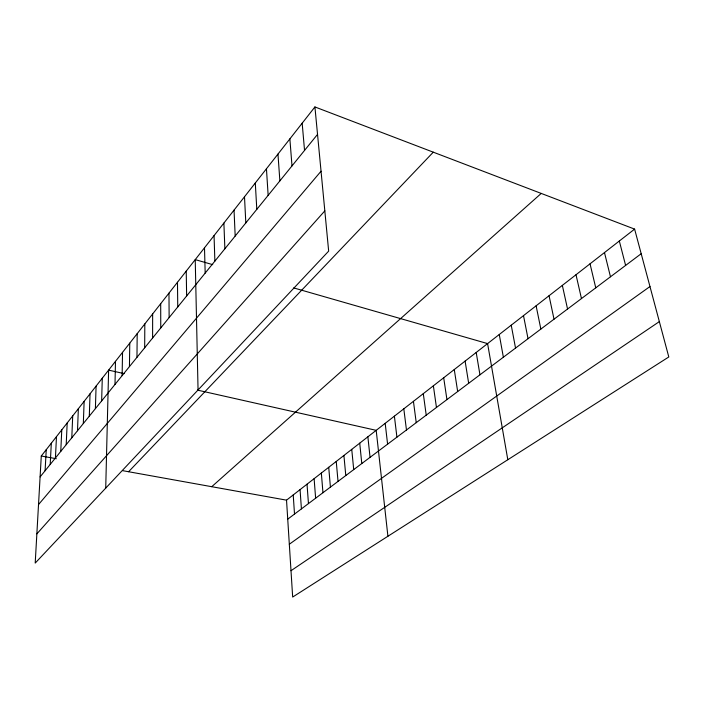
<?xml version="1.0" encoding="UTF-8"?>
<svg xmlns="http://www.w3.org/2000/svg" width="704" height="704" viewBox="0 0 704 704"><rect width="100%" height="100%" fill="white"/><g stroke="black" fill="none" stroke-linecap="round" stroke-linejoin="round"><path stroke-width="1.06" d="M152.61 338.008L152.645 313.949M144.681 347.794L144.813 323.937M136.963 357.324L137.192 333.661M129.448 366.599L129.765 343.138M122.126 375.637L122.531 352.361M114.998 384.437L115.482 361.354M105.723 488.118L108.61 370.128L124.221 373.639M101.649 400.919L102.274 378.206M95.392 408.637L96.087 386.1M89.294 416.178L90.042 393.809M83.318 423.544L84.137 401.35M77.493 430.742L78.355 408.716M71.79 437.782L72.706 415.923M66.211 444.664L67.179 422.972M60.764 451.396L61.776 429.871M55.422 457.987L56.487 436.612M50.204 464.429L51.313 443.221M45.091 470.738L46.244 449.689M314.917 106.946L41.281 456.016L35.2 563.086L328.662 251.134L314.917 106.946L634.612 229.108L668.8 356.963L292.67 597.054L286.528 500.157L634.612 229.108M40.093 476.916L317.53 134.385M38.526 504.566L321.042 171.213M36.863 533.861L324.826 210.866M128.603 471.733L433.277 152.178M211.737 486.702L541.226 193.424M287.725 519.165L641.194 253.722M289.318 544.236L649.968 286.537M290.998 570.715L659.349 321.614M41.281 456.016L56.32 458.726M122.566 470.65L286.528 500.157M197.63 390.157L376.191 430.338L387.913 536.254M212.731 264.651L195.228 259.626L198.053 389.981M293.691 287.91L487.59 343.596L507.813 459.721M619.326 241.014L625.61 265.426M604.481 252.578L610.474 276.786M590.04 263.815L595.76 287.839M576.004 274.745L581.46 298.575M562.346 285.384L567.547 309.021M549.058 295.733L554.022 319.185M536.114 305.809L540.848 329.076M523.503 315.63L528.026 338.703M511.227 325.186L515.539 348.084M499.259 334.506L503.369 357.218M476.203 352.458L479.952 374.81M465.106 361.099L468.67 383.275M454.274 369.538L457.67 391.538M443.696 377.775L446.934 399.599M433.374 385.81L436.454 407.466M423.289 393.668L426.228 415.149M413.433 401.342L416.231 422.655M403.806 408.839L406.472 429.994M394.39 416.161L396.924 437.158M385.194 423.333L387.596 444.162M367.875 436.814L370.049 457.336M359.726 443.159L361.794 463.54M351.745 449.381L353.716 469.612M343.913 455.47L345.787 475.561M336.248 461.446L338.026 481.386M302.174 123.191L304.542 150.418M328.724 467.298L330.414 487.106M321.35 473.044L322.951 492.712M289.872 138.89L292.002 165.906M314.116 478.676L315.63 498.203M307.023 484.202L308.458 503.598M277.966 154.079L279.875 180.875M300.062 489.623L301.418 508.886M293.225 494.938L294.51 514.07M266.446 168.775L268.145 195.351M255.297 182.996L256.802 209.361M244.499 196.768L245.819 222.922M234.036 210.118L235.18 236.06M223.89 223.062L224.875 248.785M214.051 235.62L214.878 261.122M204.503 247.799L205.181 273.099M186.226 271.11L186.639 295.988M177.47 282.278L177.76 306.944M168.969 293.128L169.136 317.592M160.697 303.679L160.758 327.941"/></g></svg>
